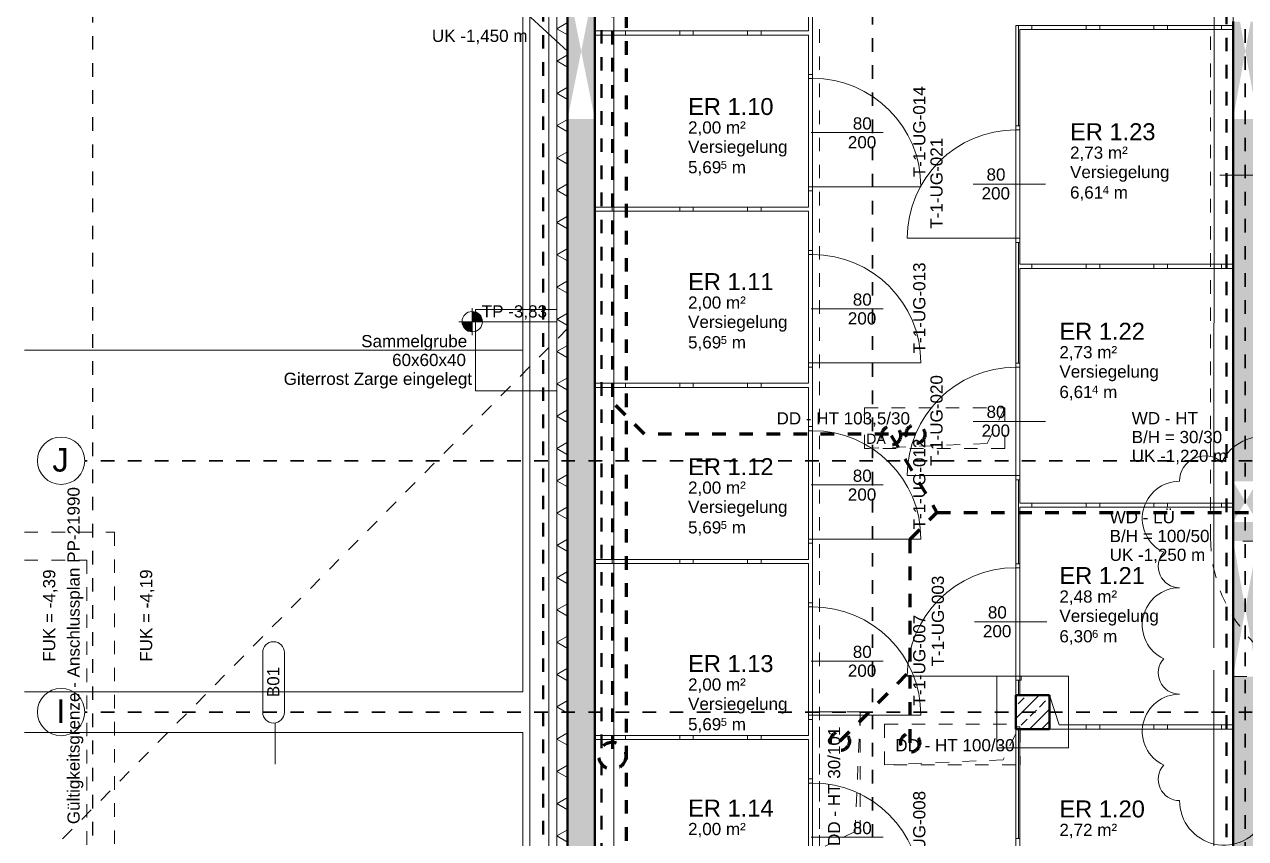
# Model space of a CAD drawing. Header units: metres. Extents: x 0 to 90, y 0 to 101.
# Drawn here: x 44.26 to 53.28, y 77.46 to 83.47 of the extents above; entities that cross this region are included whole.
import ezdxf

# ---------------------------------------------------------------- set-up
doc = ezdxf.new("R2010")
doc.units = ezdxf.units.M
for name, pattern in [('Achse', [0.009, 0.005, -0.002, 0, -0.002]), ('Strich Punkt', [0.015875, 0.00635, -0.004763, 0, -0.004763]), ('Strich Punkt Mittel', [0.015875, 0.00635, -0.004763, 0, -0.004763]), ('Verdeckt', [0.003, 0.002, -0.001]), ('Verdeckt Oben', [0.00225, 0.0015, -0.00075]), ('Verdeckt Unten', [0.005, 0.003, -0.002])]:
    doc.linetypes.add(name, pattern=pattern)
for name, color, linetype, lineweight in [('A-FLOR-IDEN_', 251, 'Continuous', 9), ('A_2D', 251, 'Continuous', 5), ('A_Beschriftung_', 251, 'Continuous', 9), ('A_Brandabschnitte', 251, 'Verdeckt', 50), ('A_Durchbruch_Projektion', 251, 'Verdeckt', 5), ('A_Kanal_RW', 251, 'Strich Punkt', 100), ('A_Kanal_SW', 251, 'Strich Punkt', 100), ('A_Parkplatz', 251, 'Continuous', 13), ('A_Raeume_', 251, 'Continuous', 5), ('A_Raeume_Beschriftung_', 251, 'Continuous', 9), ('A_Raster_', 251, 'Continuous', 9), ('A_Stützen', 251, 'Continuous', 13), ('A_Tueren', 251, 'Continuous', 13), ('A_Waende', 251, 'Continuous', 13), ('G-ANNO-DIMS_', 251, 'Continuous', 9), ('G-ANNO-REVC_', 251, 'Continuous', 9), ('G-ANNO-SYMB_', 251, 'Continuous', 9), ('Text', 251, 'Continuous', 9)]:
    doc.layers.add(name, color=color, linetype=linetype, lineweight=lineweight)
doc.styles.add('Arial_2', font='arial.ttf', dxfattribs={"height": 0.175})
doc.styles.add('Arial_3', font='arial.ttf', dxfattribs={"height": 0.09})
doc.styles.add('Arial_4', font='arial.ttf', dxfattribs={"height": 0.05849})
doc.styles.add('Arial_5', font='arial.ttf', dxfattribs={"height": 0.125})
doc.styles.add('Arial_7', font='arial.ttf', dxfattribs={"height": 0.075})
pattern_1 = [(45, (35.10227, 0), (-0.08980256, 0.08980256), []), (45, (35.19207, 0), (-0.08980256, 0.08980256), [0.0635, -0.03175])]
pattern_2 = [(90, (35.10227, 0), (-0.5, 0), []), (90, (35.20227, 0), (-0.5, 0), [])]

# ---------------------------------------------------------------- blocks, each defined once
blk = doc.blocks.new('Tür_Blockzarge_1 Flügel - 90x200_RB 86x203_Einlagerungsräume-11443644-263_PP_-01UG_BT1')
at = {"layer": 'A_Tueren', "lineweight": 5}
blk.add_line((0.4, 0.015), (0.4, 0.815), dxfattribs=at)
at = {"layer": 'A_Tueren'}
for p, q in [((-0.43, 0.015), (-0.4, 0.015)), ((-0.43, -0.015), (-0.43, 0.015)), ((-0.43, 0.015), (0.43, 0.015)), ((-0.4, 0.015), (-0.4, -0.015)), ((0.4, 0.015), (0.43, 0.015)), ((0.4, -0.015), (0.4, 0.015)), ((0.43, 0.015), (0.43, -0.015)), ((-0.4, -0.015), (-0.43, -0.015)), ((-0.43, -0.015), (0.43, -0.015)), ((0.43, -0.015), (0.4, -0.015))]:
    blk.add_line(p, q, dxfattribs=at)
at = {"layer": 'A_Tueren', "lineweight": 5}
blk.add_arc((0.4, 0.015), 0.8, 90, 180, dxfattribs=at)
blk = doc.blocks.new('Park_Parkplatz - 5020x2520_Ortho-V6-263_PP_-01UG_BT1')
at = {"layer": 'A_Parkplatz'}
for p, q in [((0, -1.3399), (0, -5.02)), ((2.52, -5.02), (2.52, -1.3399)), ((0, -5.02), (2.52, -5.02))]:
    blk.add_line(p, q, dxfattribs=at)
blk = doc.blocks.new('Park_Parkplatz - 5020x2520_Ortho-V7-263_PP_-01UG_BT1')
at = {"layer": 'A_Parkplatz'}
for p, q in [((0, -1.3399), (0, -5.02)), ((2.52, -5.02), (2.52, -1.3399)), ((0, -5.02), (2.52, -5.02))]:
    blk.add_line(p, q, dxfattribs=at)
blk = doc.blocks.new('Tür_Blockzarge_1 Flügel - 90x200_RB 86x203_Einlagerungsräume-11443713-263_PP_-01UG_BT1')
at = {"layer": 'A_Tueren'}
for p, q in [((-0.43, 0.015), (-0.43, -0.015)), ((-0.4, 0.015), (-0.43, 0.015)), ((-0.43, 0.015), (0.43, 0.015)), ((-0.4, -0.015), (-0.4, 0.015)), ((0.4, 0.015), (0.4, -0.015)), ((0.43, 0.015), (0.4, 0.015)), ((0.43, -0.015), (0.43, 0.015)), ((-0.43, -0.015), (-0.4, -0.015)), ((-0.43, -0.015), (0.43, -0.015)), ((0.4, -0.015), (0.43, -0.015))]:
    blk.add_line(p, q, dxfattribs=at)
at = {"layer": 'A_Tueren', "lineweight": 5}
blk.add_line((0.4, -0.015), (0.4, -0.815), dxfattribs=at)
blk.add_arc((0.4, -0.015), 0.8, 180, 270, dxfattribs=at)
blk = doc.blocks.new('Symbol_Schatten_Verdeckt_unten - Bodendurchbruch_Schatten_Verdeckt_unten-5766218-263_PP_-01UG_BT1')
at = {"layer": 'A_Durchbruch_Projektion'}
for p, q in [((-0.5175, -0.15), (-0.5175, 0.15)), ((-0.5175, 0.15), (0.5175, 0.15)), ((-0.5175, -0.15), (-0.388125, 0.1125)), ((-0.388125, 0.1125), (0.5175, 0.15)), ((0.5175, 0.15), (0.5175, -0.15)), ((0.5175, -0.15), (-0.5175, -0.15))]:
    blk.add_line(p, q, dxfattribs=at)
blk = doc.blocks.new('Symbol_Schatten_Verdeckt_unten - Bodendurchbruch_Schatten_Verdeckt_unten-5766252-263_PP_-01UG_BT1')
at = {"layer": 'A_Durchbruch_Projektion'}
for p, q in [((-0.15, -0.505), (-0.15, 0.505)), ((-0.15, 0.505), (0.15, 0.505)), ((-0.1125, 0.37875), (0.15, 0.505)), ((0.15, 0.505), (0.15, -0.505)), ((-0.15, -0.505), (-0.1125, 0.37875)), ((0.15, -0.505), (-0.15, -0.505))]:
    blk.add_line(p, q, dxfattribs=at)
blk = doc.blocks.new('Symbol_Schatten_Verdeckt_unten - Bodendurchbruch_Schatten_Verdeckt_unten-5766260-263_PP_-01UG_BT1')
at = {"layer": 'A_Durchbruch_Projektion'}
for p, q in [((-0.5, -0.115), (-0.5, 0.15)), ((-0.5, 0.15), (-0.4975, 0.15)), ((-0.4675, 0.15), (0.5, 0.15)), ((-0.4675, -0.0817), (-0.375, 0.1125)), ((-0.375, 0.1125), (0.5, 0.15)), ((0.5, 0.15), (0.5, -0.15)), ((0.5, -0.15), (-0.4675, -0.15))]:
    blk.add_line(p, q, dxfattribs=at)
blk = doc.blocks.new('TrSt_BFT_rechteckig - 0250x0250-7955530-263_PP_-01UG_BT1')
at = {"layer": 'A_Stützen', "lineweight": 5}
h = blk.add_hatch(dxfattribs=at)
h.set_pattern_fill('FP_14', color=250, style=0, pattern_type=2)
h.set_pattern_definition([(45, (-16.605, -78.39), (-0.08980256, 0.08980256), []), (45, (-16.515, -78.39), (-0.08980256, 0.08980256), [0.0635, -0.03175])])
h.paths.add_polyline_path([(0.125, -0.125), (0.125, 0.125), (-0.125, 0.125), (-0.125, -0.125)])
at = {"layer": 'A_Stützen', "lineweight": 50}
for p, q in [((0.125, 0.125), (-0.125, 0.125)), ((-0.125, 0.125), (-0.125, -0.125)), ((0.125, -0.125), (0.125, 0.125)), ((-0.125, -0.125), (0.125, -0.125))]:
    blk.add_line(p, q, dxfattribs=at)
blk = doc.blocks.new('Raster - BS_Achse-112124-263_PP_-01UG_BT1')
at = {"layer": 'A_Beschriftung_'}
blk.add_circle((0, 0), 0.0035, dxfattribs=at)
blk = doc.blocks.new('BS_Tuer_PP - rechts-10002445-263_PP_-01UG_BT1')
at = {"layer": 'A_Beschriftung_'}
blk.add_line((0, 0.00012), (0, -0.01051), dxfattribs=at)
blk = doc.blocks.new('BS_Tuer_PP - links-10002443-263_PP_-01UG_BT1')
at = {"layer": 'A_Beschriftung_'}
blk.add_line((0, 0.00012), (0, 0.01076), dxfattribs=at)
blk = doc.blocks.new('BS_Wand_Lollipop - rechts_oben-2026913-263_PP_-01UG_BT1')
at = {"layer": 'A_Beschriftung_'}
for p, q in [((-0.003, 0), (0.003, 0)), ((0.0046, 0.0016), (0.0134, 0.0016)), ((0.0046, -0.0016), (0.0134, -0.0016))]:
    blk.add_line(p, q, dxfattribs=at)
for centre, start, end in [((0.0046, 0), 90, 270), ((0.0134, 0), 270, 90)]:
    blk.add_arc(centre, 0.0016, start, end, dxfattribs=at)
blk = doc.blocks.new('Höhenkoten - 018-55641-263_PP_-01UG_BT1')
at = {"layer": 'G-ANNO-DIMS_'}
h = blk.add_hatch(color=256, dxfattribs=at)
edge = h.paths.add_edge_path()
edge.add_line((0, 0), (0, -0.0015))
edge.add_arc((0, 0), 0.0015, 180, 270, ccw=False)
edge.add_line((-0.0015, 0), (0, 0))
h = blk.add_hatch(color=256, dxfattribs=at)
edge = h.paths.add_edge_path()
edge.add_line((0, 0), (0, 0.0015))
edge.add_arc((0, 0), 0.0015, 0, 90, ccw=False)
edge.add_line((0.0015, 0), (0, 0))
for p, q in [((0, 0), (0, 0.002)), ((-0.002, 0), (0.01024, 0)), ((0, 0), (0, -0.002))]:
    blk.add_line(p, q, dxfattribs=at)
blk.add_circle((0, 0), 0.0015, dxfattribs=at)
blk = doc.blocks.new('BS_Geschossdecke_018 - oben-2028920-263_PP_-01UG_BT1')
at = {"layer": 'A-FLOR-IDEN_'}
for p, q in [((-0.00188, 0.00463), (-0.00188, 0.01343)), ((0.00132, 0.00463), (0.00132, 0.01343)), ((-0.00004, 0.00304), (-0.00004, -0.00304))]:
    blk.add_line(p, q, dxfattribs=at)
for centre, start, end in [((-0.00028, 0.01343), 360, 180), ((-0.00028, 0.00463), 180, 0)]:
    blk.add_arc(centre, 0.0016, start, end, dxfattribs=at)
blk = doc.blocks.new('Family - ___-11847807-263_PP_-01UG_BT1')
at = {"layer": 'G-ANNO-REVC_'}
for centre, radius, start, end in [((18.3002, 80.0939), 0.3288, 0, 154.79123), ((19.2396, 80.0939), 0.3288, 0, 154.79123), ((20.1789, 80.0939), 0.3288, 0, 154.79123), ((17.8775, 80.0939), 0.1879, 48.18969, 180), ((18.8168, 80.0939), 0.1879, 48.18969, 180), ((19.7562, 80.0939), 0.1879, 48.18969, 180), ((17.6896, 79.8189), 0.275, 90, 244.79123), ((20.5077, 79.9368), 0.1571, 318.18969, 90), ((20.5077, 79.5832), 0.275, 270, 64.79123), ((17.6896, 79.4654), 0.1571, 138.18969, 270), ((17.6896, 79.0333), 0.275, 90, 244.79123), ((20.5077, 79.1511), 0.1571, 318.18969, 90), ((20.5077, 78.7976), 0.275, 270, 64.79123), ((17.6896, 78.6798), 0.1571, 138.18969, 270), ((17.6896, 78.2477), 0.275, 90, 244.79123), ((20.5077, 78.3655), 0.1571, 318.18969, 90), ((20.5077, 78.012), 0.275, 270, 64.79123), ((17.6896, 77.8941), 0.1571, 138.18969, 270), ((18.0184, 77.737), 0.3288, 180, 334.79123), ((18.4411, 77.737), 0.1879, 228.18969, 0), ((18.9578, 77.737), 0.3288, 180, 334.79123), ((19.3805, 77.737), 0.1879, 228.18969, 0), ((19.8971, 77.737), 0.3288, 180, 334.79123), ((20.3198, 77.737), 0.1879, 228.18969, 0)]:
    blk.add_arc(centre, radius, start, end, dxfattribs=at)

msp = doc.modelspace()

# ---------------------------------------------------------------- hatches: boundary and pattern name
at = {"layer": 'A_Waende', "lineweight": 5}
h = msp.add_hatch(dxfattribs=at)
h.set_pattern_fill('FP_5', color=250, angle=-180, style=0, pattern_type=2)
h.set_pattern_definition([(270, (48.19527, 82.242), (0.20637, 4e-16), []), (330, (48.19527, 82.242), (0.103185, 0.1787217), []), (30, (48.19527, 82.242), (-0.103185, 0.1787217), [])])
h.paths.add_polyline_path([(48.2749, 72.7557), (48.2749, 91.7149), (48.1949, 91.7277), (48.1949, 72.7557)])
h = msp.add_hatch(dxfattribs=at)
h.set_pattern_fill('FP_1', color=250, style=0, pattern_type=2)
h.set_pattern_definition(pattern_1)
h.paths.add_polyline_path([(48.4749, 82.768), (48.4749, 83.768), (48.3749, 83.268), (48.4598, 82.8437)])
h.paths.add_polyline_path([(48.2749, 82.768), (48.3749, 83.268), (48.2749, 83.768), (48.2749, 83.268)])
h.paths.add_polyline_path([(48.4749, 72.8357), (48.4749, 82.768), (48.2749, 82.768), (48.2749, 72.8357)])
h.paths.add_polyline_path([(48.2749, 91.6829), (48.2749, 91.3829), (48.3749, 91.5329), (48.2756, 91.6818)])
h.paths.add_polyline_path([(48.4749, 91.6829), (48.2749, 91.7149), (48.2749, 91.6829), (48.4533, 91.6829)])
h.paths.add_polyline_path([(48.4749, 91.3829), (48.4749, 91.6829), (48.3749, 91.5329)])
h.paths.add_polyline_path([(48.2749, 83.768), (48.4749, 83.768), (48.4749, 91.3829), (48.2749, 91.3829), (48.2749, 85.309)])
h = msp.add_hatch(dxfattribs=at)
h.set_pattern_fill('FP_1', color=250, style=0, pattern_type=2)
h.set_pattern_definition(pattern_1)
h.paths.add_polyline_path([(53.2774, 79.153), (53.1874, 79.653), (53.1874, 78.653), (53.2664, 79.0919)])
h.paths.add_polyline_path([(53.3674, 78.653), (53.3674, 79.653), (53.2774, 79.153), (53.338, 78.8165)])
h.paths.add_polyline_path([(53.1874, 73.0357), (53.3674, 73.0357), (53.3674, 78.653), (53.1874, 78.653), (53.1874, 73.6226)])
h.paths.add_polyline_path([(53.3674, 79.793), (53.3674, 80.093), (53.2774, 79.943)])
h.paths.add_polyline_path([(53.1874, 79.793), (53.2774, 79.943), (53.1874, 80.093), (53.1874, 79.9029)])
h.paths.add_polyline_path([(53.1874, 79.653), (53.3674, 79.653), (53.3674, 79.793), (53.1874, 79.793)])
h.paths.add_polyline_path([(53.2774, 83.268), (53.238, 83.4869), (53.1874, 83.4869), (53.1874, 82.768)])
h.paths.add_polyline_path([(53.3674, 82.768), (53.3674, 83.4869), (53.3168, 83.4869), (53.2774, 83.268), (53.339, 82.9259)])
h.paths.add_polyline_path([(53.3674, 80.093), (53.3674, 82.768), (53.1874, 82.768), (53.1874, 80.093), (53.1955, 80.093)])
h.paths.add_polyline_path([(53.3674, 90.6), (53.3674, 90.9), (53.2774, 90.75)])
h.paths.add_polyline_path([(53.1874, 90.6), (53.2774, 90.75), (53.1874, 90.9), (53.1874, 90.75)])
h.paths.add_polyline_path([(53.3674, 84.5469), (53.3674, 90.6), (53.1874, 90.6), (53.1874, 84.5469)])
h.paths.add_polyline_path([(53.1964, 90.9), (53.3674, 90.9), (53.1874, 90.9288), (53.1874, 90.9)])
h = msp.add_hatch(dxfattribs=at)
h.set_pattern_fill('FP_4', color=250, style=0, pattern_type=2)
h.set_pattern_definition(pattern_2)
h.paths.add_polyline_path([(50.0524, 83.3869), (50.0524, 83.4169), (48.4749, 83.4169), (48.4749, 83.3869), (49.9213, 83.3869)])
h = msp.add_hatch(dxfattribs=at)
h.set_pattern_fill('FP_4', color=250, style=0, pattern_type=2)
h.set_pattern_definition(pattern_2)
h.paths.add_polyline_path([(51.6124, 83.4269), (53.1874, 83.4269), (53.1874, 83.4569), (51.5824, 83.4569), (51.5824, 83.4269)])
h = msp.add_hatch(dxfattribs=at)
h.set_pattern_fill('FP_4', color=250, style=0, pattern_type=2)
h.set_pattern_definition(pattern_2)
h.paths.add_polyline_path([(51.6124, 78.5155), (51.6124, 78.6255), (51.5824, 78.6255), (51.5824, 78.5155)])
h.paths.add_polyline_path([(51.6124, 79.4855), (51.6124, 80.1055), (51.5824, 80.1055), (51.5824, 79.4855)])
h.paths.add_polyline_path([(51.5824, 80.9655), (51.6124, 80.9655), (51.6124, 81.8569), (51.5824, 81.8569)])
h.paths.add_polyline_path([(51.6124, 82.7169), (51.6124, 83.4269), (51.5824, 83.4269), (51.5824, 82.7169)])
h = msp.add_hatch(dxfattribs=at)
h.set_pattern_fill('FP_4', color=250, style=0, pattern_type=2)
h.set_pattern_definition(pattern_2)
h.paths.add_polyline_path([(48.4749, 82.0869), (50.0524, 82.0869), (50.0524, 82.1169), (48.4749, 82.1169)])
h = msp.add_hatch(dxfattribs=at)
h.set_pattern_fill('FP_4', color=250, style=0, pattern_type=2)
h.set_pattern_definition(pattern_2)
h.paths.add_polyline_path([(53.1874, 81.6649), (53.1874, 81.6949), (51.6124, 81.6949), (51.6124, 81.6649), (53.1844, 81.6649)])
h = msp.add_hatch(dxfattribs=at)
h.set_pattern_fill('FP_4', color=250, style=0, pattern_type=2)
h.set_pattern_definition(pattern_2)
h.paths.add_polyline_path([(48.4749, 80.7869), (50.0524, 80.7869), (50.0524, 80.8169), (48.4749, 80.8169)])
h = msp.add_hatch(dxfattribs=at)
h.set_pattern_fill('FP_4', color=250, style=0, pattern_type=2)
h.set_pattern_definition(pattern_2)
h.paths.add_polyline_path([(52.7495, 79.9029), (53.1874, 79.9029), (53.1874, 79.9329), (51.6124, 79.9329), (51.6124, 79.9029)])
h = msp.add_hatch(dxfattribs=at)
h.set_pattern_fill('FP_4', color=250, style=0, pattern_type=2)
h.set_pattern_definition(pattern_2)
h.paths.add_polyline_path([(50.0524, 79.4869), (50.0524, 79.5169), (48.4749, 79.5169), (48.4749, 79.4869), (49.9213, 79.4869)])
h = msp.add_hatch(dxfattribs=at)
h.set_pattern_fill('FP_4', color=250, style=0, pattern_type=2)
h.set_pattern_definition(pattern_2)
h.paths.add_polyline_path([(51.6124, 73.0357), (51.6124, 73.1369), (51.5824, 73.1369), (51.5824, 73.0357)])
h.paths.add_polyline_path([(51.5824, 73.9969), (51.6124, 73.9969), (51.6124, 74.8569), (51.5824, 74.8569), (51.5824, 74.7639)])
h.paths.add_polyline_path([(51.6124, 75.7169), (51.6124, 76.5969), (51.5824, 76.5969), (51.5824, 75.7169)])
h.paths.add_polyline_path([(51.5824, 77.4569), (51.6124, 77.4569), (51.6119, 78.2655), (51.5824, 78.2655), (51.5824, 77.518)])
h = msp.add_hatch(dxfattribs=at)
h.set_pattern_fill('FP_4', color=250, style=0, pattern_type=2)
h.set_pattern_definition(pattern_2)
h.paths.add_polyline_path([(53.1874, 78.2655), (53.1874, 78.2955), (51.9724, 78.2955), (51.9724, 78.2655), (52.7495, 78.2655)])
h = msp.add_hatch(dxfattribs=at)
h.set_pattern_fill('FP_4', color=250, style=0, pattern_type=2)
h.set_pattern_definition(pattern_2)
h.paths.add_polyline_path([(49.9213, 78.1869), (50.0524, 78.1869), (50.0524, 78.2169), (48.4749, 78.2169), (48.4749, 78.1869)])

# ---------------------------------------------------------------- linework, layer by layer
at = {"layer": 'A_2D', "linetype": 'Verdeckt', "lineweight": 25}
msp.add_line((44.7681, 92.5798), (44.7681, 60.8261), dxfattribs=at)
at = {"layer": 'A_2D', "linetype": 'Verdeckt Oben', "lineweight": 13}
for p, q in [((48.2749, 72.8357), (48.2749, 92.0187)), ((48.2749, 92.0187), (48.2749, 72.8248)), ((53.0197, 79.6773), (53.0197, 83.4769)), ((48.2749, 81.2218), (44.2649, 77.1697)), ((53.1874, 79.653), (53.1874, 78.653)), ((55.1599, 79.653), (53.1874, 79.653)), ((53.1874, 78.653), (55.1599, 78.653))]:
    msp.add_line(p, q, dxfattribs=at)
at = {"layer": 'A_2D'}
for p, q in [((47.9949, 72.7369), (47.9949, 91.7629)), ((48.1949, 81.3605), (47.5949, 81.3605)), ((47.5949, 81.3605), (47.5949, 80.7605)), ((48.1949, 80.7605), (48.1949, 81.3605)), ((47.5949, 80.7605), (48.1949, 80.7605))]:
    msp.add_line(p, q, dxfattribs=at)
at = {"layer": 'A_2D', "lineweight": 13}
for p, q in [((47.9949, 91.7597), (47.9949, 81.3605)), ((48.1949, 81.3605), (48.1949, 91.7277)), ((47.9949, 81.3605), (48.1949, 81.3605)), ((47.9949, 80.7605), (47.9949, 72.7448)), ((48.1949, 80.7605), (47.9949, 80.7605)), ((48.1949, 72.7448), (48.1949, 80.7605))]:
    msp.add_line(p, q, dxfattribs=at)
at = {"layer": 'A_2D', "linetype": 'Verdeckt Unten', "lineweight": 13}
for p, q in [((44.2649, 79.7174), (44.9302, 79.7174)), ((44.9302, 79.7174), (44.9302, 77.0565)), ((44.2649, 79.5118), (44.7249, 79.5118)), ((44.7249, 79.5118), (44.7249, 77.2618))]:
    msp.add_line(p, q, dxfattribs=at)
at = {"layer": 'A_2D', "linetype": 'Verdeckt Oben', "lineweight": 13}
msp.add_arc((54.1197, 79.6773), 1.1, 180, 270, dxfattribs=at)
at = {"layer": 'A_Beschriftung_'}
msp.add_line((48.2749, 83.268), (48.0005, 83.5179), dxfattribs=at)
at = {"layer": 'A_Brandabschnitte'}
for p, q in [((48.0949, 72.6869), (48.0949, 91.6829)), ((48.5249, 91.6242), (48.5249, 73.0669)), ((53.1374, 73.0669), (53.1374, 90.8862))]:
    msp.add_line(p, q, dxfattribs=at)
at = {"layer": 'A_Kanal_RW'}
for p, q in [((48.6049, 87.618), (48.6049, 78.068)), ((48.8425, 80.4409), (48.6049, 80.6784)), ((50.8425, 80.4409), (48.8425, 80.4409))]:
    msp.add_line(p, q, dxfattribs=at)
for centre, radius in [((50.8425, 80.4409), 0.07), ((48.6049, 78.068), 0.1)]:
    msp.add_circle(centre, radius, dxfattribs=at)
at = {"layer": 'A_Kanal_SW'}
for p, q in [((50.6629, 80.4322), (51.0007, 79.864)), ((50.8037, 79.6669), (51.0007, 79.864)), ((51.0007, 79.864), (60.2007, 79.864)), ((50.8037, 78.164), (50.8037, 79.6669)), ((50.2849, 78.1755), (50.8037, 78.6942))]:
    msp.add_line(p, q, dxfattribs=at)
for centre in [(50.6629, 80.4322), (50.2849, 78.1755), (50.8037, 78.164)]:
    msp.add_circle(centre, 0.07, dxfattribs=at)
at = {"layer": 'A_Raeume_', "flags": 128}
for points in [[(52.9574, 72.7557), (48.1949, 72.7557), (48.1949, 91.7277), (44.2649, 92.3565)], [(51.5824, 73.0357), (51.5824, 74.7789), (51.5824, 76.5222), (51.5824, 78.2655), (51.5824, 78.2805), (51.5824, 78.5155), (51.5824, 79.9179), (51.5824, 81.6799), (51.5824, 83.4569), (53.1874, 83.4569), (53.1874, 84.9569)], [(50.0824, 84.7019), (50.0824, 83.4019), (50.0824, 82.1019), (50.0824, 80.8019), (50.0824, 79.5019), (50.0824, 78.2019), (50.0824, 76.9019), (50.0824, 75.6019), (50.0824, 74.3019), (50.0824, 73.0357)]]:
    msp.add_lwpolyline(points, dxfattribs=at)
for points in [[(48.4749, 84.6869), (48.4749, 83.4169), (50.0524, 83.4169), (50.0524, 84.6869)], [(48.4749, 83.3869), (48.4749, 82.1169), (50.0524, 82.1169), (50.0524, 83.3869)], [(53.1874, 81.6949), (53.1874, 83.4269), (51.6124, 83.4269), (51.6124, 81.6949)], [(48.4749, 82.0869), (48.4749, 80.8169), (50.0524, 80.8169), (50.0524, 82.0869)], [(53.1874, 79.9329), (53.1874, 81.6649), (51.6124, 81.6649), (51.6124, 79.9329)], [(48.4749, 80.7869), (48.4749, 79.5169), (50.0524, 79.5169), (50.0524, 80.7869)], [(53.1874, 78.2955), (53.1874, 79.9029), (51.6124, 79.9029), (51.6124, 78.5155), (51.8324, 78.5155), (51.9024, 78.2955)], [(48.4749, 79.4869), (48.4749, 78.2169), (50.0524, 78.2169), (50.0524, 79.4869)], [(53.1874, 76.5372), (53.1874, 77.927), (53.1874, 78.2655), (51.8324, 78.2655), (51.6124, 78.2655), (51.6124, 76.5372)], [(48.4749, 78.1869), (48.4749, 76.9169), (50.0524, 76.9169), (50.0524, 78.1869)]]:
    msp.add_lwpolyline(points, close=True, dxfattribs=at)
at = {"layer": 'A_Raster_', "linetype": 'Verdeckt Unten', "lineweight": 13}
msp.add_line((50.1349, 94.2296), (50.1349, 59.9489), dxfattribs=at)
at = {"layer": 'A_Raster_', "linetype": 'Strich Punkt Mittel', "lineweight": 35}
for p, q in [((53.2774, 94.2296), (53.2774, 60.3654)), ((50.5249, 92.3637), (50.5249, 60.3654)), ((80.9286, 80.2455), (44.7106, 80.2455)), ((80.9286, 78.3905), (44.7106, 78.3905))]:
    msp.add_line(p, q, dxfattribs=at)
at = {"layer": 'A_Waende', "color": 250, "lineweight": 5}
msp.add_line((48.1949, 91.7277), (48.1949, 72.7557), dxfattribs=at)
at = {"layer": 'A_Waende', "color": 90, "lineweight": 50}
for p, q in [((48.2749, 91.7149), (48.2749, 72.8357)), ((48.4749, 83.3869), (48.4749, 89.9169)), ((53.1874, 83.4869), (53.1874, 73.0357)), ((48.4749, 78.1869), (48.4749, 83.3869)), ((48.4749, 73.0357), (48.4749, 78.1869))]:
    msp.add_line(p, q, dxfattribs=at)
at = {"layer": 'A_Waende'}
for p, q in [((48.6149, 73.248), (48.6149, 86.858)), ((53.0474, 86.858), (53.0452, 78.8642)), ((53.1836, 73.248), (53.1874, 86.858)), ((48.1349, 86.718), (48.1349, 72.8357)), ((48.1949, 86.718), (48.1949, 73.248)), ((53.0451, 78.7003), (53.0436, 73.248)), ((51.9724, 78.6555), (51.4424, 78.6555)), ((51.4424, 78.6555), (51.4424, 78.1255)), ((51.5824, 78.2805), (51.5824, 78.6555)), ((51.6124, 78.6255), (51.6224, 78.6255)), ((51.6224, 78.6255), (51.6224, 78.6555)), ((51.9724, 78.1255), (51.9724, 78.6555)), ((51.6124, 78.5155), (51.8324, 78.5155)), ((51.8324, 78.5155), (51.8324, 78.2655)), ((51.8324, 78.2655), (51.5824, 78.2655)), ((51.4424, 78.1255), (51.9724, 78.1255))]:
    msp.add_line(p, q, dxfattribs=at)
at = {"layer": 'A_Waende', "color": 10}
for p, q in [((50.0524, 83.5369), (50.0524, 83.4169)), ((50.0824, 83.0969), (50.0824, 83.5369)), ((50.0524, 83.4169), (48.4749, 83.4169)), ((48.4749, 83.3869), (50.0524, 83.3869)), ((50.0524, 83.3869), (50.0524, 83.0969)), ((53.1874, 83.4569), (51.5824, 83.4569)), ((51.5824, 83.4569), (51.5824, 82.7169)), ((51.6124, 83.4269), (53.1874, 83.4269)), ((51.6124, 82.7169), (51.6124, 83.4269)), ((50.0524, 83.0969), (50.0824, 83.0969)), ((51.5824, 82.7169), (51.6124, 82.7169)), ((50.0824, 82.2369), (50.0524, 82.2369)), ((50.0524, 82.2369), (50.0524, 82.1169)), ((50.0824, 81.7969), (50.0824, 82.2369)), ((50.0524, 82.1169), (48.4749, 82.1169)), ((48.4749, 82.0869), (50.0524, 82.0869)), ((50.0524, 82.0869), (50.0524, 81.7969)), ((51.6124, 81.8569), (51.5824, 81.8569)), ((51.5824, 81.8569), (51.5824, 80.9655)), ((51.6124, 81.6949), (51.6124, 81.8569)), ((50.0524, 81.7969), (50.0824, 81.7969)), ((53.1874, 81.6949), (51.6124, 81.6949)), ((51.6124, 81.6649), (53.1874, 81.6649)), ((51.6124, 80.9655), (51.6124, 81.6649)), ((51.5824, 80.9655), (51.6124, 80.9655)), ((50.0824, 80.9369), (50.0524, 80.9369)), ((50.0524, 80.9369), (50.0524, 80.8169)), ((50.0824, 80.4969), (50.0824, 80.9369)), ((50.0524, 80.8169), (48.4749, 80.8169)), ((48.4749, 80.7869), (50.0524, 80.7869)), ((50.0524, 80.7869), (50.0524, 80.4969)), ((50.0524, 80.4969), (50.0824, 80.4969)), ((51.6124, 80.1055), (51.5824, 80.1055)), ((51.5824, 80.1055), (51.5824, 79.4855)), ((51.6124, 79.9329), (51.6124, 80.1055)), ((53.1874, 79.9329), (51.6124, 79.9329)), ((51.6124, 79.9029), (53.1874, 79.9029)), ((51.6124, 79.4855), (51.6124, 79.9029)), ((50.0824, 79.6369), (50.0524, 79.6369)), ((50.0524, 79.6369), (50.0524, 79.5169)), ((50.0824, 79.1969), (50.0824, 79.6369)), ((50.0524, 79.5169), (48.4749, 79.5169)), ((48.4749, 79.4869), (50.0524, 79.4869)), ((50.0524, 79.4869), (50.0524, 79.1969)), ((51.5824, 79.4855), (51.6124, 79.4855)), ((50.0524, 79.1969), (50.0824, 79.1969)), ((51.6124, 78.6255), (51.5824, 78.6255)), ((51.6124, 78.5155), (51.6124, 78.6255)), ((51.5824, 78.5155), (51.6124, 78.5155)), ((50.0824, 78.3369), (50.0524, 78.3369)), ((50.0524, 78.3369), (50.0524, 78.2169)), ((50.0824, 77.8969), (50.0824, 78.3369)), ((51.6124, 78.2805), (51.5824, 78.2805)), ((51.5824, 78.2805), (51.5824, 77.4569)), ((51.6124, 77.4569), (51.6124, 78.2805)), ((53.1874, 78.2955), (51.9724, 78.2955)), ((51.9724, 78.2655), (53.1874, 78.2655)), ((50.0524, 78.2169), (48.4749, 78.2169)), ((48.4749, 78.1869), (50.0524, 78.1869)), ((50.0524, 78.1869), (50.0524, 77.8969)), ((50.0524, 77.8969), (50.0824, 77.8969)), ((51.5824, 77.4569), (51.6124, 77.4569))]:
    msp.add_line(p, q, dxfattribs=at)
at = {"layer": 'G-ANNO-DIMS_'}
for p, q in [((47.7871, 81.2717), (47.5708, 81.2717)), ((48.1906, 81.2717), (47.7871, 81.2717))]:
    msp.add_line(p, q, dxfattribs=at)
at = {"layer": 'G-ANNO-SYMB_', "linetype": 'Achse', "lineweight": 70}
msp.add_line((48.7074, 95.9409), (48.7074, 60.2952), dxfattribs=at)

# ---------------------------------------------------------------- block references
at = {"layer": 'A-FLOR-IDEN_', "xscale": 49.99999999999998, "yscale": 49.99999999999998, "zscale": 49.99999999999998}
msp.add_blockref('BS_Geschossdecke_018 - oben-2028920-263_PP_-01UG_BT1', (46.1176, 78.1581), dxfattribs=at)
at = {"layer": 'A_2D', "lineweight": 13, "rotation": 180}
for name, p in [('Symbol_Schatten_Verdeckt_unten - Bodendurchbruch_Schatten_Verdeckt_unten-5766218-263_PP_-01UG_BT1', (50.9837, 80.4855)), ('Symbol_Schatten_Verdeckt_unten - Bodendurchbruch_Schatten_Verdeckt_unten-5766252-263_PP_-01UG_BT1', (50.2849, 77.8867)), ('Symbol_Schatten_Verdeckt_unten - Bodendurchbruch_Schatten_Verdeckt_unten-5766260-263_PP_-01UG_BT1', (51.1149, 78.1505))]:
    msp.add_blockref(name, p, dxfattribs=at)
at = {"layer": 'A_Beschriftung_', "xscale": 49.99999999999998, "yscale": 49.99999999999998, "zscale": 49.99999999999998}
for name, p, rotation in [('BS_Tuer_PP - rechts-10002445-263_PP_-01UG_BT1', (50.0774, 82.6669), 89.99999805173752), ('BS_Tuer_PP - links-10002443-263_PP_-01UG_BT1', (51.8074, 82.2869), 89.99999999999991), ('BS_Tuer_PP - rechts-10002445-263_PP_-01UG_BT1', (50.0774, 81.3669), 89.99999805173752), ('BS_Tuer_PP - links-10002443-263_PP_-01UG_BT1', (51.8074, 80.5355), 89.99999999999991), ('Raster - BS_Achse-112124-263_PP_-01UG_BT1', (44.5356, 80.2455), 89.99999999999991), ('BS_Tuer_PP - rechts-10002445-263_PP_-01UG_BT1', (50.0774, 80.0669), 89.99999805173752), ('BS_Tuer_PP - links-10002443-263_PP_-01UG_BT1', (51.8174, 79.0555), 89.99999999999991), ('BS_Tuer_PP - rechts-10002445-263_PP_-01UG_BT1', (50.0774, 78.7669), 89.99999805173752), ('Raster - BS_Achse-112124-263_PP_-01UG_BT1', (44.5356, 78.3905), 89.99999999999991), ('BS_Tuer_PP - rechts-10002445-263_PP_-01UG_BT1', (50.0774, 77.4669), 89.99999805173752)]:
    msp.add_blockref(name, p, dxfattribs=dict(at, rotation=rotation))
msp.add_blockref('BS_Wand_Lollipop - rechts_oben-2026913-263_PP_-01UG_BT1', (53.24, 82.3536), dxfattribs=at)
at = {"layer": 'A_Parkplatz'}
for name, p, rotation in [('Park_Parkplatz - 5020x2520_Ortho-V7-263_PP_-01UG_BT1', (42.925, 81.0605), 90.00000000000048), ('Park_Parkplatz - 5020x2520_Ortho-V7-263_PP_-01UG_BT1', (42.925, 78.5405), 90.00000000000053), ('Park_Parkplatz - 5020x2520_Ortho-V6-263_PP_-01UG_BT1', (42.9249, 75.7205), 89.9992627746467)]:
    msp.add_blockref(name, p, dxfattribs=dict(at, rotation=rotation))
at = {"layer": 'A_Stützen'}
msp.add_blockref('TrSt_BFT_rechteckig - 0250x0250-7955530-263_PP_-01UG_BT1', (51.7074, 78.3905), dxfattribs=at)
at = {"layer": 'A_Tueren'}
for name, p, rotation in [('Tür_Blockzarge_1 Flügel - 90x200_RB 86x203_Einlagerungsräume-11443644-263_PP_-01UG_BT1', (50.0674, 82.6669), 269.9999980517375), ('Tür_Blockzarge_1 Flügel - 90x200_RB 86x203_Einlagerungsräume-11443713-263_PP_-01UG_BT1', (51.5974, 82.2869), 270.0000000000003), ('Tür_Blockzarge_1 Flügel - 90x200_RB 86x203_Einlagerungsräume-11443644-263_PP_-01UG_BT1', (50.0674, 81.3669), 269.9999980517375), ('Tür_Blockzarge_1 Flügel - 90x200_RB 86x203_Einlagerungsräume-11443713-263_PP_-01UG_BT1', (51.5974, 80.5355), 270.0000000000003), ('Tür_Blockzarge_1 Flügel - 90x200_RB 86x203_Einlagerungsräume-11443644-263_PP_-01UG_BT1', (50.0674, 80.0669), 269.9999980517375), ('Tür_Blockzarge_1 Flügel - 90x200_RB 86x203_Einlagerungsräume-11443713-263_PP_-01UG_BT1', (51.5974, 79.0555), 270.0000000000003), ('Tür_Blockzarge_1 Flügel - 90x200_RB 86x203_Einlagerungsräume-11443644-263_PP_-01UG_BT1', (50.0674, 78.7669), 269.9999980517375), ('Tür_Blockzarge_1 Flügel - 90x200_RB 86x203_Einlagerungsräume-11443644-263_PP_-01UG_BT1', (50.0674, 77.4669), 269.9999980517375)]:
    msp.add_blockref(name, p, dxfattribs=dict(at, rotation=rotation))
at = {"layer": 'G-ANNO-DIMS_', "xscale": 49.99999999999998, "yscale": 49.99999999999998, "zscale": 49.99999999999998}
msp.add_blockref('Höhenkoten - 018-55641-263_PP_-01UG_BT1', (47.5708, 81.2717), dxfattribs=at)
at = {"layer": 'G-ANNO-REVC_'}
msp.add_blockref('Family - ___-11847807-263_PP_-01UG_BT1', (35.1023, 0), dxfattribs=at)

# ---------------------------------------------------------------- texts
at = {"layer": 'A-FLOR-IDEN_', "insert": (46.0567, 78.5006), "char_height": 0.09, "width": 0.268565, "attachment_point": 1, "rotation": 90, "style": 'Arial_3'}
msp.add_mtext('B01', dxfattribs=at)
at = {"layer": 'A_Beschriftung_', "attachment_point": 1}
for s, insert, char_height, width, style in [('UK -1,450 m', (47.273, 83.4261), 0.09, 0.837763, 'Arial_3'), ('80', (51.367, 82.4029), 0.09, 0.168354, 'Arial_3'), ('200', (51.3306, 82.264), 0.09, 0.252532, 'Arial_3'), ('DD - HT 103,5/30', (49.8168, 80.6034), 0.09, 1.170464, 'Arial_3'), ('80', (51.367, 80.6515), 0.09, 0.168354, 'Arial_3'), ('WD - HT', (52.439, 80.6044), 0.09, 0.58924, 'Arial_3'), ('200', (51.3306, 80.5126), 0.09, 0.252532, 'Arial_3'), ('B/H = 30/30', (52.439, 80.4655), 0.09, 0.793671, 'Arial_3'), ('J', (44.4708, 80.3402), 0.175, 0.152321, 'Arial_2'), ('UK -1,220 m', (52.439, 80.3266), 0.09, 0.837763, 'Arial_3'), ('WD - LÜ', (52.2758, 79.8741), 0.09, 0.581223, 'Arial_3'), ('B/H = 100/50', (52.2758, 79.7352), 0.09, 0.877848, 'Arial_3'), ('UK -1,250 m', (52.2758, 79.5963), 0.09, 0.837763, 'Arial_3'), ('80', (51.377, 79.1715), 0.09, 0.168354, 'Arial_3'), ('200', (51.3406, 79.0326), 0.09, 0.252532, 'Arial_3'), ('I', (44.4988, 78.4852), 0.175, 0.084177, 'Arial_2'), ('DD - HT 100/30', (50.6937, 78.1908), 0.09, 1.046202, 'Arial_3')]:
    msp.add_mtext(s, dxfattribs=dict(at, insert=insert, char_height=char_height, width=width, style=style))
at = {"layer": 'A_Beschriftung_', "char_height": 0.09, "attachment_point": 1, "style": 'Arial_3'}
for s, insert, width, rotation in [('T-1-UG-014', (50.8256, 82.338), 0.797679, 90), ('80', (50.3798, 82.7799), 0.168354, 360), ('200', (50.3434, 82.641), 0.252532, 360), ('T-1-UG-021', (50.9527, 81.958), 0.797679, 90), ('T-1-UG-013', (50.8256, 81.038), 0.797679, 90), ('80', (50.3798, 81.4799), 0.168354, 360), ('200', (50.3434, 81.341), 0.252532, 360), ('T-1-UG-020', (50.9527, 80.2066), 0.797679, 90), ('T-1-UG-012', (50.8256, 79.738), 0.797679, 90), ('80', (50.3798, 80.1799), 0.168354, 360), ('200', (50.3434, 80.041), 0.252532, 360), ('T-1-UG-003', (50.9627, 78.7266), 0.797679, 90), ('T-1-UG-007', (50.8256, 78.438), 0.797679, 90), ('80', (50.3798, 78.8799), 0.168354, 360), ('200', (50.3434, 78.741), 0.252532, 360), ('DD - HT 30/101', (50.1966, 77.4026), 1.046202, 90), ('T-1-UG-008', (50.8256, 77.138), 0.797679, 90), ('80', (50.3798, 77.5799), 0.168354, 360)]:
    msp.add_mtext(s, dxfattribs=dict(at, insert=insert, width=width, rotation=rotation))
at = {"layer": 'A_Raeume_Beschriftung_', "attachment_point": 1}
for s, insert, char_height, width, style in [('ER 1.10', (49.1639, 82.922), 0.125, 0.761603, 'Arial_5'), ('2,00 m²', (49.1639, 82.7501), 0.09, 0.505063, 'Arial_3'), ('ER 1.23', (51.9836, 82.736), 0.125, 0.761603, 'Arial_5'), ('Versiegelung', (49.1639, 82.6075), 0.09, 0.853797, 'Arial_3'), ('2,73 m²', (51.9836, 82.564), 0.09, 0.505063, 'Arial_3'), ('5,69', (49.1639, 82.4566), 0.09, 0.292616, 'Arial_3'), ('5', (49.4053, 82.4585), 0.0585, 0.056118, 'Arial_4'), (' m', (49.4516, 82.4566), 0.09, 0.164346, 'Arial_3'), ('Versiegelung', (51.9836, 82.4215), 0.09, 0.853797, 'Arial_3'), ('6,61', (51.9836, 82.2706), 0.09, 0.292616, 'Arial_3'), ('4', (52.225, 82.2724), 0.0585, 0.056118, 'Arial_4'), (' m', (52.2713, 82.2706), 0.09, 0.164346, 'Arial_3'), ('ER 1.11', (49.1639, 81.6297), 0.125, 0.761603, 'Arial_5'), ('2,00 m²', (49.1639, 81.4577), 0.09, 0.505063, 'Arial_3'), ('Versiegelung', (49.1639, 81.3152), 0.09, 0.853797, 'Arial_3'), ('ER 1.22', (51.9051, 81.2635), 0.125, 0.761603, 'Arial_5'), ('5,69', (49.1639, 81.1643), 0.09, 0.292616, 'Arial_3'), ('5', (49.4053, 81.1661), 0.0585, 0.056118, 'Arial_4'), (' m', (49.4516, 81.1643), 0.09, 0.164346, 'Arial_3'), ('2,73 m²', (51.9051, 81.0915), 0.09, 0.505063, 'Arial_3'), ('Versiegelung', (51.9051, 80.949), 0.09, 0.853797, 'Arial_3'), ('6,61', (51.9051, 80.7981), 0.09, 0.292616, 'Arial_3'), ('4', (52.1465, 80.7999), 0.0585, 0.056118, 'Arial_4'), (' m', (52.1928, 80.7981), 0.09, 0.164346, 'Arial_3'), ('ER 1.12', (49.1639, 80.2641), 0.125, 0.761603, 'Arial_5'), ('2,00 m²', (49.1639, 80.0921), 0.09, 0.505063, 'Arial_3'), ('Versiegelung', (49.1639, 79.9496), 0.09, 0.853797, 'Arial_3'), ('5,69', (49.1639, 79.7987), 0.09, 0.292616, 'Arial_3'), ('5', (49.4053, 79.8005), 0.0585, 0.056118, 'Arial_4'), (' m', (49.4516, 79.7987), 0.09, 0.164346, 'Arial_3'), ('ER 1.21', (51.9051, 79.4604), 0.125, 0.761603, 'Arial_5'), ('2,48 m²', (51.9051, 79.2884), 0.09, 0.505063, 'Arial_3'), ('Versiegelung', (51.9051, 79.1459), 0.09, 0.853797, 'Arial_3'), ('6,30', (51.9051, 78.995), 0.09, 0.292616, 'Arial_3'), ('6', (52.1465, 78.9968), 0.0585, 0.056118, 'Arial_4'), (' m', (52.1928, 78.995), 0.09, 0.164346, 'Arial_3'), ('ER 1.13', (49.1639, 78.8111), 0.125, 0.761603, 'Arial_5'), ('2,00 m²', (49.1639, 78.6391), 0.09, 0.505063, 'Arial_3'), ('Versiegelung', (49.1639, 78.4966), 0.09, 0.853797, 'Arial_3'), ('5,69', (49.1639, 78.3457), 0.09, 0.292616, 'Arial_3'), ('5', (49.4053, 78.3475), 0.0585, 0.056118, 'Arial_4'), (' m', (49.4516, 78.3457), 0.09, 0.164346, 'Arial_3'), ('ER 1.14', (49.1639, 77.7444), 0.125, 0.761603, 'Arial_5'), ('ER 1.20', (51.9051, 77.7381), 0.125, 0.761603, 'Arial_5'), ('2,00 m²', (49.1639, 77.5725), 0.09, 0.505063, 'Arial_3'), ('2,72 m²', (51.9051, 77.5661), 0.09, 0.505063, 'Arial_3')]:
    msp.add_mtext(s, dxfattribs=dict(at, insert=insert, char_height=char_height, width=width, style=style))
at = {"layer": 'G-ANNO-DIMS_', "insert": (47.6407, 81.3928), "char_height": 0.09, "width": 0.576252, "attachment_point": 1, "line_spacing_factor": 0.941778, "style": 'Arial_3'}
msp.add_mtext('TP -3,83', dxfattribs=at)
at = {"layer": 'Text', "color": 7, "attachment_point": 1}
for s, insert, char_height, width, style in [('Sammelgrube', (46.7508, 81.1731), 0.09, 0.917932, 'Arial_3'), ('60x60x40', (46.979, 81.0342), 0.09, 0.64135, 'Arial_3'), ('Giterrost Zarge eingelegt', (46.1787, 80.8953), 0.09, 1.611392, 'Arial_3'), ('DA', (50.4781, 80.4448), 0.075, 0.176371, 'Arial_7')]:
    msp.add_mtext(s, dxfattribs=dict(at, insert=insert, char_height=char_height, width=width, style=style))
at = {"layer": 'Text', "color": 1, "insert": (44.5827, 77.5633), "char_height": 0.09, "width": 2.914134, "attachment_point": 1, "rotation": 90, "style": 'Arial_3'}
msp.add_mtext('Gültigkeitsgrenze - Anschlussplan PP-21990', dxfattribs=at)
at = {"layer": 'Text', "color": 7, "char_height": 0.09, "width": 0.809704, "attachment_point": 1, "rotation": 90, "style": 'Arial_3'}
for s, insert in [('FUK = -4,39', (44.4024, 78.7618)), ('FUK = -4,19', (45.118, 78.7618))]:
    msp.add_mtext(s, dxfattribs=dict(at, insert=insert))

doc.saveas('drawing.dxf')
